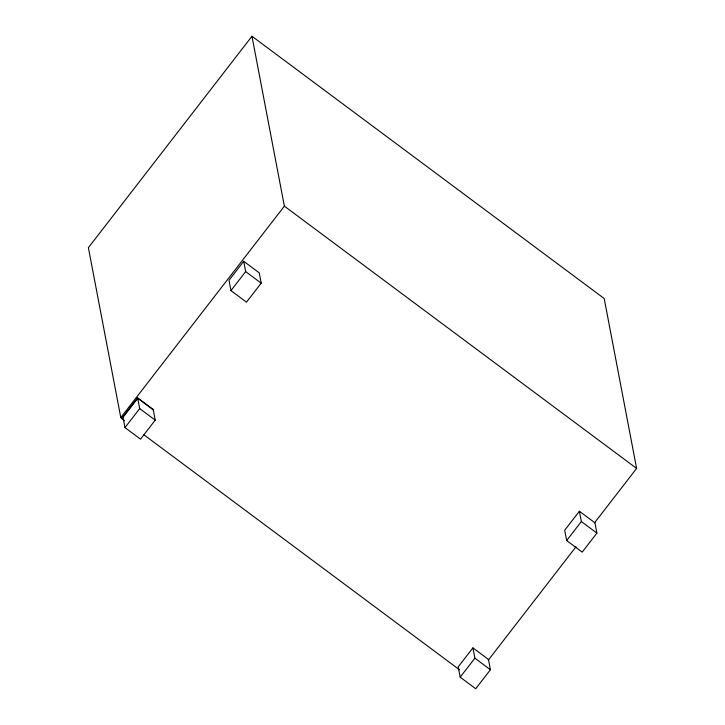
<?xml version="1.0" encoding="UTF-8"?>
<svg xmlns="http://www.w3.org/2000/svg" width="725" height="725" viewBox="0 0 725 725"><rect width="100%" height="100%" fill="white"/><g stroke="black" fill="none" stroke-linecap="round" stroke-linejoin="round"><path stroke-width="1.09" d="M594.935 522.807L579.393 511.243L564.684 530.247L566.651 540.56L582.193 552.124L596.902 533.12L594.853 522.408L636.613 468.423L604.206 298.528L251.965 36.25L88.387 247.687L120.794 417.591L124.473 420.681M120.794 417.591L284.372 206.145L251.965 36.25M121.809 418.343L137.641 397.871L153.183 409.444L155.222 420.156L140.523 439.169L124.981 427.596L122.933 416.884M121.882 418.751L137.723 398.279L153.256 409.852M243.7 261.29L229 280.294L230.967 290.607L246.5 302.171L261.208 283.167L259.242 272.863L243.7 261.29L245.666 271.594L261.208 283.167M124.981 427.596L139.689 408.583L137.641 397.871M230.967 290.607L245.666 271.594M472.918 647.86L458.209 666.873L460.176 677.177L475.718 688.75L490.426 669.737L488.46 659.433L472.918 647.86L474.884 658.173L490.426 669.737M460.176 677.177L474.884 658.173M566.651 540.56L581.359 521.547L579.393 511.243M488.233 660.212L576.003 546.777M284.372 206.145L636.613 468.423M581.359 521.547L596.902 533.12M139.689 408.583L155.222 420.156M143.695 434.638L459.423 669.728"/></g></svg>
